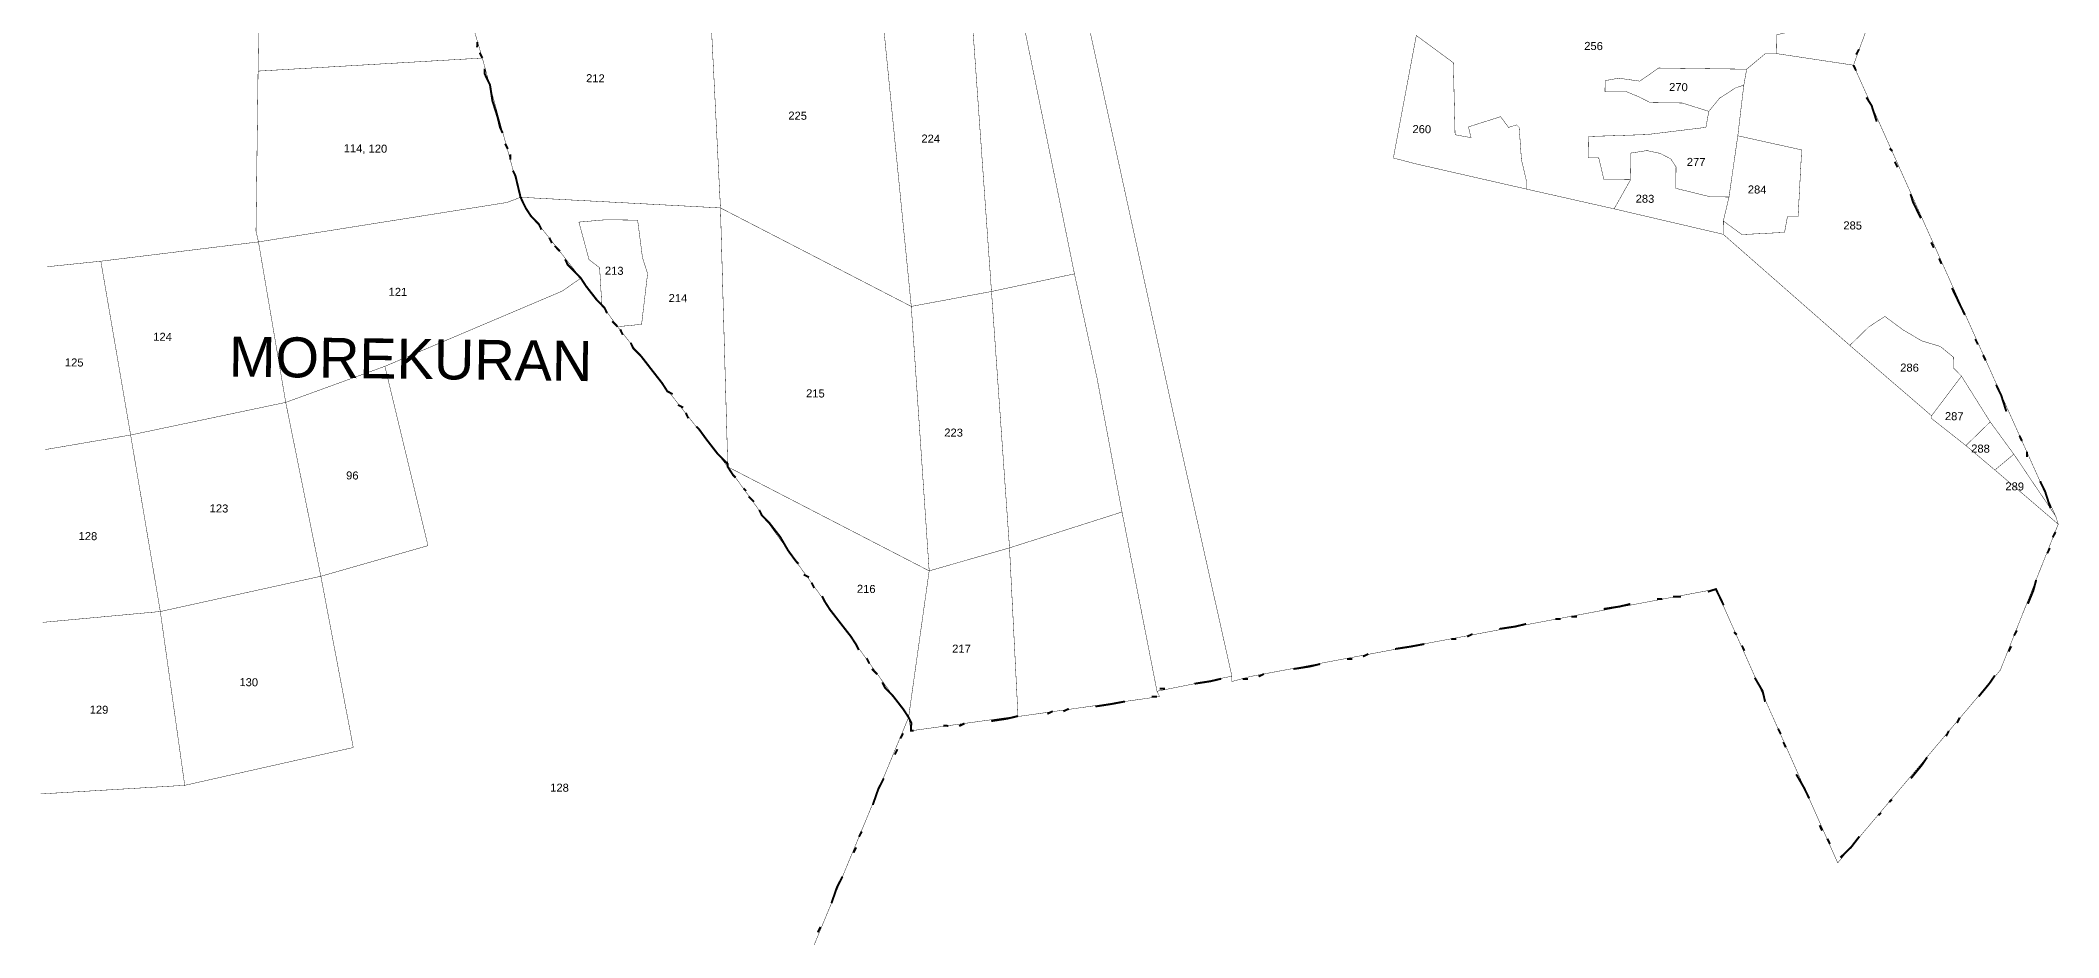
# Model space of a CAD drawing. Header units: metres. Extents: x 259278 to 277237, y 2171369 to 2185379.
# Drawn here: x 264237 to 267237, y 2181737 to 2183070 of the extents above; entities that cross this region are included whole.
import ezdxf

# ---------------------------------------------------------------- set-up
doc = ezdxf.new("R2010")
doc.units = ezdxf.units.M
doc.header["$MEASUREMENT"] = 0
for name, color, linetype in [('SURVEY NO.', 7, 'Continuous'), ('SURVEY PLOT BOUNDARY', 35, 'Continuous'), ('VILLAGE BOUNDARY', 212, 'Continuous'), ('VILLAGE NAME', 3, 'Continuous')]:
    doc.layers.add(name, color=color, linetype=linetype)
doc.styles.add('PDF Arial', font='arial.ttf')

msp = doc.modelspace()

# ---------------------------------------------------------------- linework, layer by layer
at = {"layer": 'SURVEY PLOT BOUNDARY', "lineweight": 18, "const_width": 0.595}
for points in [[(265461.8, 2184622.8), (265502.9, 2184431.9), (265663.8, 2183696.2), (265922, 2182511.2), (266008.1, 2182125.4), (265896.8, 2182103), (265844.8, 2182369.4), (265807.7, 2182568.2), (265774.1, 2182723.3), (265688.4, 2183144.7), (265688.4, 2183148.7), (265639.1, 2183319.8), (265567.6, 2183618.2), (265551.9, 2183626.3), (265526, 2183769.4), (265522.4, 2183797.2), (265514.9, 2183829), (265507.4, 2183860.8), (265503.8, 2183892.6), (265492.6, 2183944.3), (265456, 2184182.7), (265452.1, 2184186.7), (265408.5, 2184488.7), (265386.5, 2184623.8)], [(264844.7, 2183211.2), (264894.1, 2183044), (264560.8, 2183024.6), (264563.6, 2183238.7), (264587.3, 2183234.4), (264630.9, 2183229.8), (264654.6, 2183229.5), (264678.4, 2183225.3), (264694.2, 2183225.1), (264729.9, 2183220.6), (264789.3, 2183215.9), (264797.2, 2183215.8), (264785.2, 2183212), (264749.4, 2183200.5), (264768.4, 2183132.9), (264824, 2183144.1), (264805.2, 2183219.6), (264833.2, 2183243.1)], [(265229.1, 2183198.3), (265248, 2182821.3), (264950.9, 2182837.1), (264894.1, 2183044), (264844.7, 2183211.2), (264852.7, 2183219)], [(265482.5, 2183171.2), (265531.6, 2182674.9), (265248, 2182821.3), (265229.1, 2183198.3)], [(265650.8, 2182697.1), (265531.6, 2182674.9), (265482.5, 2183171.2), (265629, 2183157.4), (265620.7, 2183121.8)], [(265650.8, 2182697.1), (265620.7, 2183121.8), (265629, 2183157.4), (265688.4, 2183148.7), (265688.4, 2183144.7), (265774.1, 2182723.3)], [(266960.7, 2183112.3), (266931.9, 2183033.4), (266817.1, 2183050.7), (266817.5, 2183078.5), (266833.4, 2183082.2), (266833.5, 2183094.1), (266797.9, 2183098.5), (266798.1, 2183114.4), (266945, 2183124.4)], [(266339.8, 2182930), (266363.5, 2182925.7), (266359.7, 2182941.7), (266407.5, 2182956.9), (266419.2, 2182940.9), (266431.1, 2182944.7), (266435.1, 2182940.7), (266438.4, 2182893.1), (266445.9, 2182861.2), (266445.8, 2182849.3), (266279.7, 2182887.2), (266248.1, 2182895.5), (266282.2, 2183077.5), (266337.2, 2183037.1)], [(264930.9, 2182829.4), (264561.4, 2182770.8), (264557.7, 2182786.7), (264560.8, 2183024.6), (264894.1, 2183044), (264950.9, 2182837.1)], [(266931.9, 2183033.4), (267232.4, 2182363.2), (267170.2, 2182455.3), (267135.1, 2182503.3), (267092.4, 2182571.3), (267080.6, 2182583.3), (267080.8, 2182599.2), (267061.2, 2182615.3), (267033.6, 2182623.6), (267006, 2182639.8), (266978.6, 2182660), (266954.6, 2182644.4), (266926.5, 2182617), (266738.3, 2182782.1), (266738.5, 2182801.9), (266766, 2182781.7), (266829.5, 2182784.9), (266833.8, 2182808.6), (266849.6, 2182808.4), (266854.9, 2182907.5), (266760, 2182928.5), (266768.9, 2183003.7), (266773.2, 2183027.5), (266801.3, 2183050.9), (266817.1, 2183050.7)], [(266760, 2182928.5), (266746.9, 2182837.5), (266719.2, 2182837.8), (266667.8, 2182850.4), (266668.2, 2182882.1), (266660.4, 2182894.1), (266644.7, 2182902.3), (266624.9, 2182906.5), (266601.1, 2182902.8), (266600.6, 2182863.2), (266560.9, 2182863.7), (266553.4, 2182895.5), (266537.6, 2182895.7), (266538, 2182927.4), (266625.2, 2182930.3), (266712.6, 2182941), (266716.9, 2182964.8), (266733, 2182984.4), (266757, 2182999.9), (266768.9, 2183003.7)], [(266768.9, 2183003.7), (266757, 2182999.9), (266733, 2182984.4), (266716.9, 2182964.8), (266677.4, 2182977.2), (266629.8, 2182977.8), (266614.1, 2182985.9), (266594.3, 2182994.1), (266562.6, 2182994.5), (266562.8, 2183010.4), (266582.7, 2183014.1), (266614.4, 2183009.7), (266642.4, 2183029.2), (266769.2, 2183027.5), (266773.2, 2183027.5)], [(266738.5, 2182801.9), (266746.9, 2182837.5), (266760, 2182928.5), (266854.9, 2182907.5), (266849.6, 2182808.4), (266833.8, 2182808.6), (266829.5, 2182784.9), (266766, 2182781.7)], [(266746.9, 2182837.5), (266738.5, 2182801.9), (266738.3, 2182782.1), (266576.2, 2182819.9), (266600.6, 2182863.2), (266601.1, 2182902.8), (266624.9, 2182906.5), (266644.7, 2182902.3), (266660.4, 2182894.1), (266668.2, 2182882.1), (266667.8, 2182850.4), (266719.2, 2182837.8)], [(264749.3, 2182585.9), (264601.9, 2182532.3), (264561.4, 2182770.8), (264930.9, 2182829.4), (264950.9, 2182837.1), (264958.6, 2182821.1), (265040.5, 2182716.9), (265012.5, 2182697.5)], [(265248, 2182821.3), (265258.9, 2182436.5), (265095.1, 2182644.8), (265130.8, 2182648.3), (265139.7, 2182723.6), (265132.1, 2182747.5), (265124.9, 2182803.1), (265077.3, 2182803.7), (265037.6, 2182800.2), (265052.7, 2182744.5), (265068.4, 2182732.4), (265071.7, 2182676.9), (265040.5, 2182716.9), (264958.6, 2182821.1), (264950.9, 2182837.1)], [(265130.8, 2182648.3), (265095.1, 2182644.8), (265071.7, 2182676.9), (265068.4, 2182732.4), (265052.7, 2182744.5), (265037.6, 2182800.2), (265077.3, 2182803.7), (265124.9, 2182803.1), (265132.1, 2182747.5), (265139.7, 2182723.6)], [(265531.6, 2182674.9), (265558.2, 2182281.9), (265258.9, 2182436.5), (265248, 2182821.3)], [(264601.9, 2182532.3), (264371.4, 2182483.8), (264327.1, 2182742.1), (264561.4, 2182770.8)], [(265807.7, 2182568.2), (265844.8, 2182369.4), (265677.6, 2182316.1), (265650.8, 2182697.1), (265774.1, 2182723.3)], [(265677.6, 2182316.1), (265558.2, 2182281.9), (265531.6, 2182674.9), (265650.8, 2182697.1)], [(267092.4, 2182571.3), (267048, 2182512.4), (266926.5, 2182617), (266954.6, 2182644.4), (266978.6, 2182660), (267006, 2182639.8), (267033.6, 2182623.6), (267061.2, 2182615.3), (267080.8, 2182599.2), (267080.6, 2182583.3)], [(264813.3, 2182319.4), (264654.1, 2182273.9), (264601.9, 2182532.3), (264749.3, 2182585.9)], [(267135.1, 2182503.3), (267099, 2182468.1), (267047.9, 2182508.4), (267048, 2182512.4), (267092.4, 2182571.3)], [(264654.1, 2182273.9), (264415.5, 2182221.5), (264371.4, 2182483.8), (264601.9, 2182532.3)], [(267170.2, 2182455.3), (267142.1, 2182431.8), (267099, 2182468.1), (267135.1, 2182503.3)], [(265558.2, 2182281.9), (265527.6, 2182064.2), (265258.9, 2182436.5)], [(267232.4, 2182363.2), (267236.2, 2182351.3), (267142.1, 2182431.8), (267170.2, 2182455.3)], [(265896.8, 2182103), (265900.7, 2182095.1), (265694.1, 2182066), (265690.2, 2182066.1), (265677.6, 2182316.1), (265844.8, 2182369.4)], [(265690.2, 2182066.1), (265531.3, 2182044.3), (265527.6, 2182064.2), (265558.2, 2182281.9), (265677.6, 2182316.1)], [(264702.3, 2182019.4), (264451.8, 2181963.2), (264415.5, 2182221.5), (264654.1, 2182273.9)]]:
    msp.add_lwpolyline(points, close=True, dxfattribs=at)
for points in [[(266282.2, 2183077.5), (266248.1, 2182895.5), (266279.7, 2182887.2), (266445.8, 2182849.3), (266576.2, 2182819.9), (266738.3, 2182782.1), (266926.5, 2182617), (267048, 2182512.4), (267047.9, 2182508.4), (267099, 2182468.1), (267142.1, 2182431.8), (267236.2, 2182351.3), (267150.1, 2182134.3), (266908.5, 2181848), (266727.5, 2182254.8), (266035.9, 2182125), (266008, 2182117.5), (266008.1, 2182125.4), (265922, 2182511.2), (265663.8, 2183696.2)], [(264564.1, 2183278.3), (264557.7, 2182786.7), (264561.4, 2182770.8), (264327.1, 2182742.1), (264247.7, 2182733.9), (264327.1, 2182742.1), (264371.4, 2182483.8), (264244.2, 2182462.1), (264371.4, 2182483.8), (264415.5, 2182221.5), (264240.9, 2182205.4), (264415.5, 2182221.5), (264451.8, 2181963.2), (264237.5, 2181950.4), (264451.8, 2181963.2), (264702.3, 2182019.4), (264654.1, 2182273.9), (264813.3, 2182319.4), (264749.3, 2182585.9), (265012.5, 2182697.5), (265040.5, 2182716.9), (265071.7, 2182676.9), (265095.1, 2182644.8), (265258.9, 2182436.5), (265527.6, 2182064.2), (265298.4, 2181512)], [(266817.5, 2183078.5), (266817.1, 2183050.7), (266801.3, 2183050.9), (266773.2, 2183027.5), (266769.2, 2183027.5), (266642.4, 2183029.2), (266614.4, 2183009.7), (266582.7, 2183014.1), (266562.8, 2183010.4), (266562.6, 2182994.5), (266594.3, 2182994.1), (266614.1, 2182985.9), (266629.8, 2182977.8), (266677.4, 2182977.2), (266716.9, 2182964.8), (266712.6, 2182941), (266625.2, 2182930.3), (266538, 2182927.4), (266537.6, 2182895.7), (266553.4, 2182895.5), (266560.9, 2182863.7), (266600.6, 2182863.2), (266576.2, 2182819.9), (266445.8, 2182849.3), (266445.9, 2182861.2), (266438.4, 2182893.1), (266435.1, 2182940.7), (266431.1, 2182944.7), (266419.2, 2182940.9), (266407.5, 2182956.9), (266359.7, 2182941.7), (266363.5, 2182925.7), (266339.8, 2182930), (266337.2, 2183037.1), (266282.2, 2183077.5)]]:
    msp.add_lwpolyline(points, dxfattribs=at)
at = {"layer": 'VILLAGE BOUNDARY', "const_width": 2.97}
for points in [[(264886.5, 2183067.9), (264886.4, 2183060)], [(264894.1, 2183044), (264890.2, 2183052)], [(266931.9, 2183033.4), (266935.7, 2183025.4)], [(266940.1, 2183057), (266936, 2183049.2)], [(264924.3, 2182932.6), (264920.5, 2182940.6), (264916.7, 2182956.5), (264909.1, 2182980.4), (264905.5, 2183004.2), (264897.7, 2183020.2), (264897.8, 2183028.1)], [(266951.1, 2182985.5), (266958.8, 2182973.5), (266966.5, 2182949.6)], [(264928.1, 2182916.7), (264932, 2182908.7)], [(264935.7, 2182892.8), (264935.8, 2182900.7)], [(266985.8, 2182909.7), (266989.7, 2182905.7)], [(266993.4, 2182889.8), (266997.3, 2182881.8)], [(264982, 2182789.1), (264978.1, 2182797.1), (264966.4, 2182809.1), (264958.6, 2182821.1), (264954.7, 2182829.1), (264950.9, 2182837.1), (264947.1, 2182853), (264943.3, 2182868.9), (264939.5, 2182876.9)], [(267016.6, 2182841.9), (267020.4, 2182830), (267032, 2182806)], [(264993.7, 2182777), (264997.5, 2182769)], [(265009.3, 2182757), (265001.5, 2182765)], [(267047.4, 2182770.1), (267051.3, 2182762.1)], [(265079.5, 2182664.9), (265075.6, 2182672.9), (265071.7, 2182676.9), (265063.9, 2182684.9), (265048.3, 2182704.9), (265040.5, 2182716.9), (265032.7, 2182725), (265020.9, 2182737), (265017.1, 2182745)], [(267059, 2182746.2), (267062.8, 2182738.2)], [(267078.2, 2182702.3), (267085.9, 2182686.3), (267097.5, 2182662.4)], [(265087.2, 2182652.9), (265095.1, 2182644.8)], [(265102.8, 2182632.8), (265099, 2182640.8)], [(265177, 2182544.6), (265169.1, 2182548.7), (265161.4, 2182560.7), (265145.8, 2182580.7), (265130.2, 2182600.8), (265118.4, 2182612.8), (265114.6, 2182620.8)], [(267112.9, 2182626.5), (267116.8, 2182618.5)], [(267124.5, 2182602.6), (267128.4, 2182594.6)], [(267143.8, 2182558.7), (267151.5, 2182542.7), (267159.1, 2182518.8)], [(265184.7, 2182528.7), (265192.6, 2182524.6)], [(265200.3, 2182508.7), (265196.5, 2182516.6)], [(265270.6, 2182420.5), (265266.6, 2182424.5), (265258.9, 2182436.5), (265258.9, 2182440.5), (265243.3, 2182456.5), (265227.7, 2182476.6), (265216, 2182492.6), (265212.1, 2182496.6)], [(267178.5, 2182482.9), (267182.3, 2182474.9)], [(267190, 2182459), (267189.9, 2182451)], [(265282.2, 2182404.5), (265286.2, 2182400.5)], [(267209.3, 2182415.1), (267217, 2182399.1), (267224.6, 2182375.2)], [(265297.8, 2182384.5), (265290, 2182392.5)], [(265364, 2182292.4), (265360.1, 2182296.4), (265348.4, 2182312.4), (265336.8, 2182332.4), (265321.2, 2182352.4), (265309.5, 2182364.5), (265305.6, 2182372.5)], [(267223.9, 2182315.8), (267219.8, 2182307.9)], [(267232.1, 2182339.5), (267228, 2182331.6)], [(265371.8, 2182276.4), (265379.6, 2182272.4)], [(265387.4, 2182256.4), (265383.5, 2182264.4)], [(266739, 2182230.9), (266731.3, 2182246.8), (266727.5, 2182254.8), (266715.5, 2182251)], [(267203.4, 2182268.4), (267199.2, 2182252.6), (267191.1, 2182232.9)], [(265453.6, 2182164.3), (265449.7, 2182172.3), (265441.9, 2182184.3), (265426.3, 2182204.3), (265410.7, 2182224.4), (265403, 2182236.4), (265399.1, 2182244.3)], [(266600.3, 2182232.7), (266584.4, 2182228.9), (266560.6, 2182225.3)], [(266648, 2182240), (266640, 2182240.1)], [(266675.8, 2182243.6), (266663.9, 2182243.7)], [(266445.3, 2182203), (266429.4, 2182199.2), (266405.5, 2182195.6)], [(266496.9, 2182210.2), (266489, 2182210.3)], [(266520.8, 2182213.9), (266512.8, 2182214)], [(266758.3, 2182187), (266754.4, 2182191)], [(267174.7, 2182193.5), (267170.6, 2182185.6)], [(266294.2, 2182173.2), (266274.4, 2182169.5), (266250.5, 2182165.8)], [(266341.9, 2182180.5), (266334, 2182180.6)], [(266365.8, 2182188.1), (266357.8, 2182184.3)], [(266769.9, 2182163.1), (266766, 2182171)], [(267166.5, 2182169.8), (267162.4, 2182161.9)], [(265465.3, 2182152.3), (265469.2, 2182144.3)], [(265480.9, 2182128.3), (265473, 2182136.3)], [(266139.2, 2182143.5), (266123.3, 2182139.7), (266099.5, 2182136.1)], [(266186.9, 2182150.8), (266179, 2182150.9)], [(266210.8, 2182158.4), (266202.8, 2182154.6)], [(265535.3, 2182044.3), (265531.3, 2182044.3), (265531.5, 2182056.2), (265527.6, 2182064.2), (265519.8, 2182076.2), (265504.2, 2182096.3), (265492.5, 2182108.3), (265488.6, 2182116.3)], [(265908.8, 2182106.8), (265900.8, 2182107)], [(265992.2, 2182121.6), (265976.3, 2182117.9), (265952.5, 2182114.2)], [(266031.9, 2182121.1), (266023.9, 2182121.2)], [(266055.8, 2182128.7), (266047.8, 2182124.9)], [(266800.6, 2182087.3), (266796.9, 2182103.2), (266785.2, 2182123.2)], [(267142.1, 2182126.5), (267134, 2182114.7), (267117.9, 2182095.1)], [(265741.8, 2182073.3), (265733.8, 2182069.5)], [(265765.7, 2182077), (265757.7, 2182073.1)], [(265849.1, 2182087.8), (265829.2, 2182084.1), (265805.3, 2182080.4)], [(265896.7, 2182095.1), (265888.8, 2182095.2)], [(265519.4, 2182040.5), (265515.3, 2182032.7)], [(265586.9, 2182051.6), (265579, 2182051.7)], [(265610.7, 2182055.2), (265602.8, 2182051.3)], [(265690.2, 2182066.1), (265674.3, 2182062.3), (265650.4, 2182058.7)], [(266823.8, 2182039.4), (266819.9, 2182047.4)], [(267073.6, 2182044.1), (267069.6, 2182036.2)], [(267089.7, 2182063.7), (267085.7, 2182055.8)], [(265511.1, 2182016.9), (265507.1, 2182009)], [(266831.4, 2182019.5), (266827.6, 2182027.5)], [(267041.4, 2182004.9), (267033.3, 2181993.1), (267017.2, 2181973.5)], [(265490.7, 2181973.5), (265482.6, 2181957.7), (265474.4, 2181934.1)], [(266866.1, 2181943.7), (266858.4, 2181959.7), (266846.8, 2181979.6)], [(266972.9, 2181922.5), (266968.9, 2181918.6)], [(266989, 2181942.1), (266985, 2181938.2)], [(265458, 2181894.6), (265453.9, 2181886.7)], [(266885.3, 2181895.9), (266881.5, 2181903.8)], [(265449.7, 2181870.9), (265445.7, 2181863.1)], [(266897, 2181875.9), (266893.1, 2181883.9)], [(266940.7, 2181887.2), (266928.6, 2181871.5), (266912.6, 2181855.9)], [(265429.4, 2181827.6), (265421.2, 2181811.8), (265413, 2181788.1)], [(265396.7, 2181752.7), (265392.6, 2181744.8)]]:
    msp.add_lwpolyline(points, dxfattribs=at)

# ---------------------------------------------------------------- texts
at = {"layer": 'SURVEY NO.', "char_height": 11.89, "attachment_point": 7, "rotation": 359.2544, "style": 'PDF Arial'}
for s, insert in [('256', (266531.7, 2183056)), ('212', (265048.2, 2183008.2)), ('270', (266657.8, 2182994.9)), ('225', (265348.8, 2182952.4)), ('260', (266276.4, 2182932.4)), ('114, 120', (264688, 2182901.9)), ('224', (265546.6, 2182918.5)), ('277', (266684.1, 2182883.8)), ('284', (266774.8, 2182842.7)), ('283', (266608.1, 2182829)), ('285', (266916.8, 2182789.3)), ('213', (265076.2, 2182722)), ('121', (264754.7, 2182690.8)), ('214', (265170.9, 2182681.5)), ('124', (264404.9, 2182624)), ('125', (264273.6, 2182585.7)), ('286', (267001.3, 2182578)), ('215', (265375.2, 2182539.7)), ('223', (265580.6, 2182481.5)), ('287', (267067.7, 2182505.8)), ('288', (267106.8, 2182457.7)), ('96', (264691.6, 2182417.7)), ('289', (267157.6, 2182401.5)), ('123', (264488.8, 2182368.8)), ('128', (264294, 2182327.7)), ('216', (265450.7, 2182249.2)), ('217', (265592.3, 2182160.5)), ('130', (264533, 2182110.5)), ('129', (264310.5, 2182069.7)), ('128', (264994.9, 2181953.8))]:
    msp.add_mtext(s, dxfattribs=dict(at, insert=insert))
at = {"layer": 'VILLAGE NAME', "insert": (264517.2, 2182569.9), "char_height": 59.47, "attachment_point": 7, "rotation": 359.2544, "style": 'PDF Arial'}
msp.add_mtext('MOREKURAN', dxfattribs=at)

doc.saveas('drawing.dxf')
